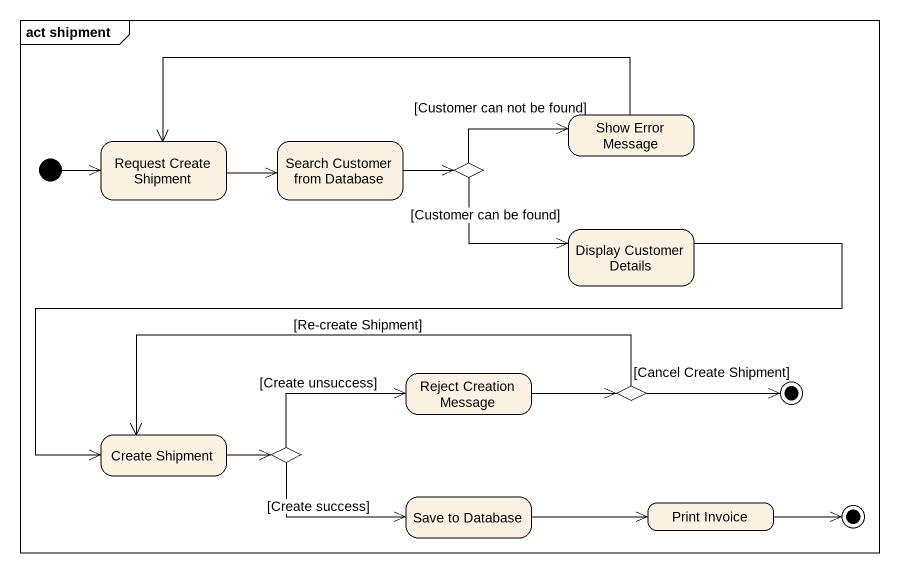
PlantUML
@startuml
mainframe act shipment
hide empty description
state "Request Create Shipment" as Request_Create_Shipment
state "Search Customer from Database" as Search_Customer_from
state "Show Error Message" as Show_Error_Message
state choice1 <<choice>>
state "Display Customer Details" as Display_Customer_Details
state "Reject Creation Message" as Reject_Creation_Message
state choice2 <<choice>>
state final1 <<end>>
state "Create Shipment" as Create_Shipment
state choice3 <<choice>>
state "Save to Database" as Save_to_Database
state "Print Invoice" as Print_Invoice
state final2 <<end>>
[*] -right-> Request_Create_Shipment
Request_Create_Shipment -right-> Search_Customer_from
Search_Customer_from -right-> choice1
Show_Error_Message -left-> Request_Create_Shipment
choice1 -right-> Show_Error_Message : [Customer can not be found]
choice1 -right-> Display_Customer_Details : [Customer can be found]
Display_Customer_Details -left-> Create_Shipment
Reject_Creation_Message -right-> choice2
choice2 -right-> final1 : [Cancel Create Shipment]
choice2 -left-> Create_Shipment : [Re-create Shipment]
Create_Shipment -right-> choice3
choice3 -right-> Reject_Creation_Message : [Create unsuccess]
choice3 -right-> Save_to_Database : [Create success]
Save_to_Database -right-> Print_Invoice
Print_Invoice -right-> final2
@enduml
